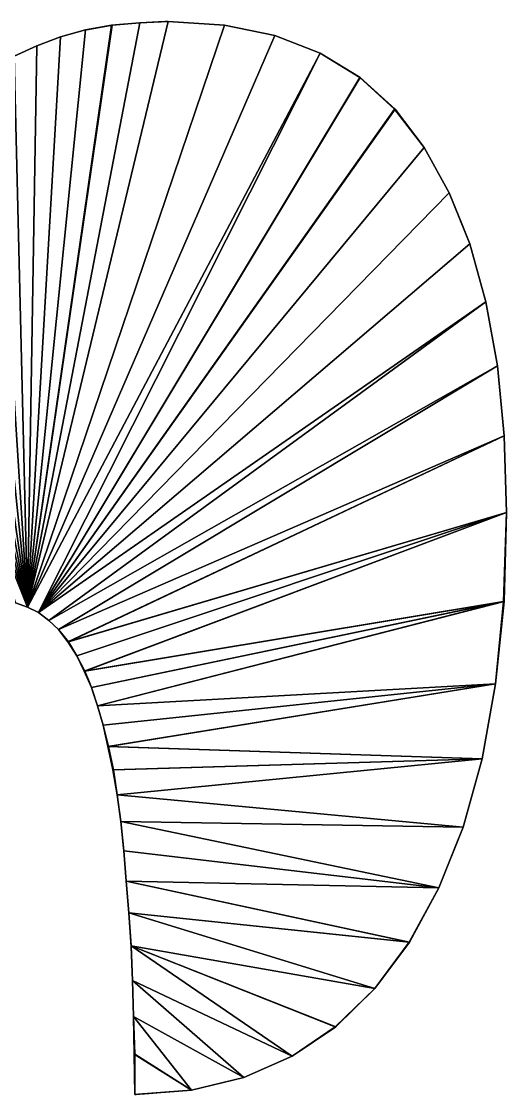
# Model space of a CAD drawing. Extents: x -29.1 to 29.1, y -25 to 25.
# Drawn here: x 12.053 to 12.849, y 6.763 to 8.524 of the extents above; entities that cross this region are included whole.
import ezdxf

# ---------------------------------------------------------------- set-up
doc = ezdxf.new("R2010")
doc.units = 0
doc.header["$MEASUREMENT"] = 0
doc.layers.add('ConstrLine', color=7, linetype='Continuous')
doc.layers.add('ObjLayer', color=2, linetype='Continuous')

msp = doc.modelspace()

# ---------------------------------------------------------------- linework, layer by layer
at = {"layer": 'ConstrLine'}
for p, q in [((12.247, 8.522, 4), (12.294, 8.524, 4)), ((12.294, 8.524, 4), (12.386, 8.518, 4)), ((12.117, 8.499, 4), (12.158, 8.51, 4)), ((12.158, 8.51, 4), (12.201, 8.518, 4)), ((12.201, 8.518, 4), (12.247, 8.522, 4)), ((12.386, 8.518, 4), (12.469, 8.501, 4)), ((12.078, 8.484, 4), (12.117, 8.499, 4)), ((12.469, 8.501, 4), (12.543, 8.472, 4)), ((12.041, 8.467, 4), (12.078, 8.484, 4)), ((12.543, 8.472, 4), (12.608, 8.432, 4)), ((12.608, 8.432, 4), (12.665, 8.38, 4)), ((12.665, 8.38, 4), (12.714, 8.317, 4)), ((12.714, 8.317, 4), (12.755, 8.243, 4)), ((12.755, 8.243, 4), (12.789, 8.159, 4)), ((12.789, 8.159, 4), (12.815, 8.064, 4)), ((12.815, 8.064, 4), (12.834, 7.959, 4)), ((12.834, 7.959, 4), (12.845, 7.844, 4)), ((12.845, 7.844, 4), (12.849, 7.718, 4)), ((12.849, 7.718, 4), (12.844, 7.572, 4)), ((12.063, 7.563, 4), (12.043, 7.57, 4)), ((12.081, 7.554, 4), (12.063, 7.563, 4)), ((12.844, 7.572, 4), (12.831, 7.437, 4)), ((12.098, 7.541, 4), (12.081, 7.554, 4)), ((12.114, 7.526, 4), (12.098, 7.541, 4)), ((12.129, 7.506, 4), (12.114, 7.526, 4)), ((12.144, 7.483, 4), (12.129, 7.506, 4)), ((12.156, 7.458, 4), (12.144, 7.483, 4)), ((12.168, 7.431, 4), (12.156, 7.458, 4)), ((12.831, 7.437, 4), (12.809, 7.314, 4)), ((12.178, 7.401, 4), (12.168, 7.431, 4)), ((12.187, 7.369, 4), (12.178, 7.401, 4)), ((12.195, 7.334, 4), (12.187, 7.369, 4)), ((12.203, 7.296, 4), (12.195, 7.334, 4)), ((12.809, 7.314, 4), (12.778, 7.202, 4)), ((12.21, 7.255, 4), (12.203, 7.296, 4)), ((12.216, 7.211, 4), (12.21, 7.255, 4)), ((12.221, 7.163, 4), (12.216, 7.211, 4)), ((12.778, 7.202, 4), (12.738, 7.102, 4)), ((12.225, 7.113, 4), (12.221, 7.163, 4)), ((12.229, 7.061, 4), (12.225, 7.113, 4)), ((12.738, 7.102, 4), (12.689, 7.013, 4)), ((12.2331, 7.0053, 4), (12.229, 7.061, 4)), ((12.689, 7.013, 4), (12.633, 6.937, 4)), ((12.235, 6.95, 4), (12.2331, 7.0053, 4)), ((12.237, 6.891, 4), (12.235, 6.95, 4)), ((12.633, 6.937, 4), (12.568, 6.874, 4)), ((12.238, 6.829, 4), (12.237, 6.891, 4)), ((12.568, 6.874, 4), (12.497, 6.826, 4)), ((12.239, 6.763, 4), (12.238, 6.829, 4)), ((12.497, 6.826, 4), (12.418, 6.791, 4)), ((12.418, 6.791, 4), (12.332, 6.77, 4)), ((12.332, 6.77, 4), (12.239, 6.763, 4))]:
    msp.add_line(p, q, dxfattribs=at)
for points in [[(12.294, 8.524, 5), (12.063, 7.563, 5), (12.386, 8.518, 5)], [(12.247, 8.522, 5), (12.063, 7.563, 5), (12.294, 8.524, 5)], [(12.247, 8.522, 5), (12.063, 7.563, 5), (12.294, 8.524, 5)], [(12.294, 8.524, 5), (12.063, 7.563, 5), (12.386, 8.518, 5)], [(12.294, 8.524, 5), (12.288, 8.5237, 4), (12.247, 8.522, 5)], [(12.247, 8.522, 4), (12.247, 8.522, 5), (12.294, 8.524, 5)], [(12.247, 8.522, 4), (12.294, 8.524, 5), (12.294, 8.524, 4)], [(12.247, 8.522, 4), (12.247, 8.522, 5), (12.288, 8.5237, 4)], [(12.294, 8.524, 5), (12.294, 8.524, 4), (12.288, 8.5237, 4)], [(12.294, 8.524, 4), (12.294, 8.524, 5), (12.386, 8.518, 5)], [(12.294, 8.524, 4), (12.386, 8.518, 5), (12.386, 8.518, 4)], [(12.294, 8.524, 4), (12.294, 8.524, 5), (12.386, 8.518, 5)], [(12.294, 8.524, 4), (12.386, 8.518, 5), (12.386, 8.518, 4)], [(12.201, 8.518, 5), (12.063, 7.563, 5), (12.247, 8.522, 5)], [(12.202, 8.518, 5), (12.063, 7.563, 5), (12.247, 8.522, 5)], [(12.386, 8.518, 5), (12.063, 7.563, 5), (12.469, 8.501, 5)], [(12.158, 8.51, 5), (12.063, 7.563, 5), (12.201, 8.518, 5)], [(12.386, 8.518, 5), (12.063, 7.563, 5), (12.469, 8.501, 5)], [(12.202, 8.518, 5), (12.158, 8.51, 5), (12.063, 7.563, 5)], [(12.117, 8.499, 5), (12.063, 7.563, 5), (12.158, 8.51, 5)], [(12.158, 8.51, 5), (12.117, 8.499, 5), (12.063, 7.563, 5)], [(12.117, 8.499, 4), (12.117, 8.499, 5), (12.158, 8.51, 5)], [(12.117, 8.499, 4), (12.158, 8.51, 5), (12.158, 8.51, 4)], [(12.117, 8.499, 4), (12.117, 8.499, 5), (12.158, 8.51, 5)], [(12.117, 8.499, 4), (12.158, 8.51, 5), (12.158, 8.51, 4)], [(12.158, 8.51, 4), (12.158, 8.51, 5), (12.201, 8.518, 5)], [(12.158, 8.51, 4), (12.201, 8.518, 5), (12.201, 8.518, 4)], [(12.202, 8.518, 5), (12.163, 8.5109, 4), (12.158, 8.51, 5)], [(12.158, 8.51, 4), (12.158, 8.51, 5), (12.163, 8.5109, 4)], [(12.202, 8.518, 5), (12.202, 8.518, 4), (12.163, 8.5109, 4)], [(12.201, 8.518, 4), (12.201, 8.518, 5), (12.247, 8.522, 5)], [(12.201, 8.518, 4), (12.247, 8.522, 5), (12.247, 8.522, 4)], [(12.202, 8.518, 4), (12.202, 8.518, 5), (12.247, 8.522, 5)], [(12.202, 8.518, 4), (12.247, 8.522, 5), (12.247, 8.522, 4)], [(12.386, 8.518, 4), (12.386, 8.518, 5), (12.469, 8.501, 5)], [(12.386, 8.518, 4), (12.469, 8.501, 5), (12.469, 8.501, 4)], [(12.386, 8.518, 4), (12.386, 8.518, 5), (12.469, 8.501, 5)], [(12.386, 8.518, 4), (12.469, 8.501, 5), (12.469, 8.501, 4)], [(12.469, 8.501, 5), (12.063, 7.563, 5), (12.543, 8.472, 5)], [(12.469, 8.501, 5), (12.063, 7.563, 5), (12.543, 8.472, 5)], [(12.078, 8.484, 5), (12.063, 7.563, 5), (12.117, 8.499, 5)], [(12.117, 8.499, 5), (12.078, 8.484, 5), (12.063, 7.563, 5)], [(12.078, 8.484, 4), (12.078, 8.484, 5), (12.117, 8.499, 5)], [(12.078, 8.484, 4), (12.117, 8.499, 5), (12.117, 8.499, 4)], [(12.078, 8.484, 4), (12.078, 8.484, 5), (12.117, 8.499, 5)], [(12.078, 8.484, 4), (12.117, 8.499, 5), (12.117, 8.499, 4)], [(12.469, 8.501, 4), (12.469, 8.501, 5), (12.543, 8.472, 5)], [(12.469, 8.501, 4), (12.543, 8.472, 5), (12.543, 8.472, 4)], [(12.469, 8.501, 4), (12.469, 8.501, 5), (12.543, 8.472, 5)], [(12.469, 8.501, 4), (12.543, 8.472, 5), (12.543, 8.472, 4)], [(12.041, 8.467, 4), (12.041, 8.467, 5), (12.078, 8.484, 5)], [(12.041, 8.467, 4), (12.078, 8.484, 5), (12.078, 8.484, 4)], [(12.041, 8.467, 5), (12.063, 7.563, 5), (12.078, 8.484, 5)], [(12.078, 8.484, 5), (12.041, 8.467, 5), (12.063, 7.563, 5)], [(12.041, 8.467, 4), (12.041, 8.467, 5), (12.078, 8.484, 5)], [(12.041, 8.467, 4), (12.078, 8.484, 5), (12.078, 8.484, 4)], [(12.081, 7.554, 5), (12.543, 8.472, 5), (12.063, 7.563, 5)], [(12.081, 7.554, 5), (12.543, 8.472, 5), (12.063, 7.563, 5)], [(12.543, 8.472, 5), (12.081, 7.554, 5), (12.608, 8.432, 5)], [(12.543, 8.472, 5), (12.081, 7.554, 5), (12.609, 8.432, 5)], [(12.543, 8.472, 4), (12.543, 8.472, 5), (12.608, 8.432, 5)], [(12.543, 8.472, 4), (12.608, 8.432, 5), (12.608, 8.432, 4)], [(12.543, 8.472, 4), (12.543, 8.472, 5), (12.609, 8.432, 5)], [(12.543, 8.472, 4), (12.609, 8.432, 5), (12.609, 8.432, 4)], [(12.006, 8.446, 5), (12.063, 7.563, 5), (12.041, 8.467, 5)], [(12.041, 8.467, 5), (12.006, 8.446, 5), (12.063, 7.563, 5)], [(11.973, 8.423, 5), (12.063, 7.563, 5), (12.006, 8.446, 5)], [(12.006, 8.446, 5), (11.973, 8.423, 5), (12.063, 7.563, 5)], [(11.941, 8.396, 5), (12.063, 7.563, 5), (11.973, 8.423, 5)], [(11.973, 8.423, 5), (11.941, 8.396, 5), (12.063, 7.563, 5)], [(12.665, 8.38, 5), (12.608, 8.432, 5), (12.081, 7.554, 5)], [(12.666, 8.38, 5), (12.609, 8.432, 5), (12.081, 7.554, 5)], [(12.608, 8.432, 4), (12.608, 8.432, 5), (12.665, 8.38, 5)], [(12.608, 8.432, 4), (12.665, 8.38, 5), (12.665, 8.38, 4)], [(12.609, 8.432, 4), (12.609, 8.432, 5), (12.666, 8.38, 5)], [(12.609, 8.432, 4), (12.666, 8.38, 5), (12.666, 8.38, 4)], [(11.91, 8.365, 5), (12.063, 7.563, 5), (11.941, 8.396, 5)], [(11.941, 8.396, 5), (11.91, 8.365, 5), (12.063, 7.563, 5)], [(11.881, 8.332, 5), (12.063, 7.563, 5), (11.91, 8.365, 5)], [(11.91, 8.365, 5), (11.881, 8.332, 5), (12.063, 7.563, 5)], [(12.714, 8.317, 5), (12.665, 8.38, 5), (12.081, 7.554, 5)], [(12.714, 8.317, 5), (12.666, 8.38, 5), (12.081, 7.554, 5)], [(12.665, 8.38, 4), (12.665, 8.38, 5), (12.714, 8.317, 5)], [(12.665, 8.38, 4), (12.714, 8.317, 5), (12.714, 8.317, 4)], [(12.666, 8.38, 4), (12.666, 8.38, 5), (12.714, 8.317, 5)], [(12.666, 8.38, 4), (12.714, 8.317, 5), (12.714, 8.317, 4)], [(11.854, 8.296, 5), (12.063, 7.563, 5), (11.881, 8.332, 5)], [(11.881, 8.332, 5), (11.854, 8.296, 5), (12.063, 7.563, 5)], [(12.755, 8.243, 5), (12.714, 8.317, 5), (12.081, 7.554, 5)], [(12.755, 8.243, 5), (12.714, 8.317, 5), (12.081, 7.554, 5)], [(12.714, 8.317, 4), (12.714, 8.317, 5), (12.755, 8.243, 5)], [(12.714, 8.317, 4), (12.755, 8.243, 5), (12.755, 8.243, 4)], [(12.714, 8.317, 4), (12.714, 8.317, 5), (12.755, 8.243, 5)], [(12.714, 8.317, 4), (12.755, 8.243, 5), (12.755, 8.243, 4)], [(11.828, 8.256, 5), (12.063, 7.563, 5), (11.854, 8.296, 5)], [(11.854, 8.296, 5), (11.828, 8.256, 5), (12.063, 7.563, 5)], [(11.828, 8.256, 5), (11.804, 8.214, 5), (12.063, 7.563, 5)], [(12.063, 7.563, 5), (11.828, 8.256, 5), (12.043, 7.57, 5)], [(12.789, 8.159, 5), (12.755, 8.243, 5), (12.081, 7.554, 5)], [(12.789, 8.159, 5), (12.755, 8.243, 5), (12.081, 7.554, 5)], [(12.755, 8.243, 4), (12.755, 8.243, 5), (12.7756, 8.192, 4)], [(12.755, 8.243, 5), (12.789, 8.159, 5), (12.7756, 8.192, 4)], [(12.755, 8.243, 5), (12.789, 8.159, 5), (12.7756, 8.192, 4)], [(12.755, 8.243, 4), (12.755, 8.243, 5), (12.7756, 8.192, 4)], [(12.043, 7.57, 5), (12.063, 7.563, 5), (11.804, 8.214, 5)], [(12.789, 8.159, 4), (12.7756, 8.192, 4), (12.789, 8.159, 5)], [(12.789, 8.159, 4), (12.7756, 8.192, 4), (12.789, 8.159, 5)], [(12.815, 8.064, 5), (12.789, 8.159, 5), (12.081, 7.554, 5)], [(12.789, 8.159, 5), (12.081, 7.554, 5), (12.815, 8.064, 5)], [(12.789, 8.159, 4), (12.789, 8.159, 5), (12.815, 8.064, 5)], [(12.789, 8.159, 4), (12.815, 8.064, 5), (12.815, 8.064, 4)], [(12.789, 8.159, 4), (12.789, 8.159, 5), (12.815, 8.064, 5)], [(12.789, 8.159, 4), (12.815, 8.064, 5), (12.815, 8.064, 4)], [(12.081, 7.554, 5), (12.098, 7.541, 5), (12.815, 8.064, 5)], [(12.098, 7.541, 5), (12.815, 8.064, 5), (12.081, 7.554, 5)], [(12.834, 7.959, 5), (12.815, 8.064, 5), (12.098, 7.541, 5)], [(12.815, 8.064, 5), (12.098, 7.541, 5), (12.834, 7.959, 5)], [(12.815, 8.064, 4), (12.815, 8.064, 5), (12.834, 7.959, 5)], [(12.815, 8.064, 4), (12.834, 7.959, 5), (12.834, 7.959, 4)], [(12.815, 8.064, 4), (12.815, 8.064, 5), (12.834, 7.959, 5)], [(12.815, 8.064, 4), (12.834, 7.959, 5), (12.834, 7.959, 4)], [(12.098, 7.541, 5), (12.114, 7.526, 5), (12.834, 7.959, 5)], [(12.114, 7.526, 5), (12.834, 7.959, 5), (12.098, 7.541, 5)], [(12.845, 7.844, 5), (12.834, 7.959, 5), (12.114, 7.526, 5)], [(12.834, 7.959, 5), (12.114, 7.526, 5), (12.845, 7.844, 5)], [(12.834, 7.959, 4), (12.834, 7.959, 5), (12.845, 7.844, 5)], [(12.834, 7.959, 4), (12.845, 7.844, 5), (12.845, 7.844, 4)], [(12.834, 7.959, 4), (12.834, 7.959, 5), (12.845, 7.844, 5)], [(12.834, 7.959, 4), (12.845, 7.844, 5), (12.845, 7.844, 4)], [(12.114, 7.526, 5), (12.129, 7.506, 5), (12.845, 7.844, 5)], [(12.13, 7.506, 5), (12.845, 7.844, 5), (12.114, 7.526, 5)], [(12.849, 7.718, 5), (12.845, 7.844, 5), (12.129, 7.506, 5)], [(12.845, 7.844, 5), (12.13, 7.506, 5), (12.849, 7.718, 5)], [(12.845, 7.844, 4), (12.845, 7.844, 5), (12.849, 7.718, 5)], [(12.845, 7.844, 4), (12.849, 7.718, 5), (12.849, 7.718, 4)], [(12.845, 7.844, 4), (12.845, 7.844, 5), (12.849, 7.718, 5)], [(12.845, 7.844, 4), (12.849, 7.718, 5), (12.849, 7.718, 4)], [(12.129, 7.506, 5), (12.144, 7.483, 5), (12.849, 7.718, 5)], [(12.144, 7.483, 5), (12.849, 7.718, 5), (12.13, 7.506, 5)], [(12.144, 7.483, 5), (12.156, 7.458, 5), (12.849, 7.718, 5)], [(12.157, 7.458, 5), (12.849, 7.718, 5), (12.144, 7.483, 5)], [(12.844, 7.572, 5), (12.849, 7.718, 5), (12.156, 7.458, 5)], [(12.849, 7.718, 5), (12.157, 7.458, 5), (12.845, 7.572, 5)], [(12.849, 7.718, 4), (12.849, 7.718, 5), (12.844, 7.572, 5)], [(12.849, 7.718, 4), (12.844, 7.572, 5), (12.844, 7.572, 4)], [(12.849, 7.718, 5), (12.845, 7.572, 5), (12.848, 7.68, 4)], [(12.849, 7.718, 4), (12.849, 7.718, 5), (12.848, 7.68, 4)], [(12.845, 7.572, 4), (12.848, 7.68, 4), (12.845, 7.572, 5)], [(12.043, 7.57, 5), (12.043, 7.57, 4), (12.063, 7.563, 5)], [(12.063, 7.563, 4), (12.063, 7.563, 5), (12.043, 7.57, 4)], [(12.043, 7.57, 5), (12.063, 7.563, 4), (12.063, 7.563, 5)], [(12.043, 7.57, 4), (12.063, 7.563, 4), (12.043, 7.57, 5)], [(12.063, 7.563, 5), (12.081, 7.554, 4), (12.081, 7.554, 5)], [(12.063, 7.563, 4), (12.081, 7.554, 4), (12.063, 7.563, 5)], [(12.063, 7.563, 4), (12.081, 7.554, 4), (12.063, 7.563, 5)], [(12.063, 7.563, 5), (12.081, 7.554, 4), (12.081, 7.554, 5)], [(12.156, 7.458, 5), (12.168, 7.431, 5), (12.844, 7.572, 5)], [(12.168, 7.431, 5), (12.845, 7.572, 5), (12.157, 7.458, 5)], [(12.168, 7.431, 5), (12.178, 7.401, 5), (12.844, 7.572, 5)], [(12.178, 7.401, 5), (12.845, 7.572, 5), (12.168, 7.431, 5)], [(12.831, 7.437, 5), (12.844, 7.572, 5), (12.178, 7.401, 5)], [(12.845, 7.572, 5), (12.178, 7.401, 5), (12.831, 7.437, 5)], [(12.844, 7.572, 4), (12.844, 7.572, 5), (12.831, 7.437, 5)], [(12.844, 7.572, 4), (12.831, 7.437, 5), (12.831, 7.437, 4)], [(12.845, 7.572, 4), (12.845, 7.572, 5), (12.831, 7.437, 5)], [(12.845, 7.572, 4), (12.831, 7.437, 5), (12.831, 7.437, 4)], [(12.081, 7.554, 4), (12.098, 7.541, 4), (12.081, 7.554, 5)], [(12.098, 7.541, 5), (12.081, 7.554, 5), (12.098, 7.541, 4)], [(12.081, 7.554, 5), (12.081, 7.554, 4), (12.098, 7.541, 5)], [(12.098, 7.541, 4), (12.098, 7.541, 5), (12.081, 7.554, 4)], [(12.098, 7.541, 4), (12.114, 7.526, 5), (12.098, 7.541, 5)], [(12.114, 7.526, 5), (12.098, 7.541, 4), (12.114, 7.526, 4)], [(12.098, 7.541, 4), (12.114, 7.526, 4), (12.114, 7.526, 5)], [(12.098, 7.541, 4), (12.114, 7.526, 5), (12.098, 7.541, 5)], [(12.129, 7.506, 5), (12.114, 7.526, 5), (12.129, 7.506, 4)], [(12.114, 7.526, 5), (12.114, 7.526, 4), (12.129, 7.506, 4)], [(12.114, 7.526, 5), (12.13, 7.506, 4), (12.13, 7.506, 5)], [(12.114, 7.526, 4), (12.13, 7.506, 4), (12.114, 7.526, 5)], [(12.129, 7.506, 4), (12.144, 7.483, 4), (12.144, 7.483, 5)], [(12.129, 7.506, 4), (12.144, 7.483, 5), (12.129, 7.506, 5)], [(12.13, 7.506, 4), (12.144, 7.483, 4), (12.13, 7.506, 5)], [(12.13, 7.506, 5), (12.144, 7.483, 4), (12.144, 7.483, 5)], [(12.144, 7.483, 4), (12.156, 7.458, 5), (12.144, 7.483, 5)], [(12.144, 7.483, 4), (12.156, 7.458, 4), (12.156, 7.458, 5)], [(12.144, 7.483, 5), (12.144, 7.483, 4), (12.157, 7.458, 5)], [(12.157, 7.458, 4), (12.157, 7.458, 5), (12.144, 7.483, 4)], [(12.156, 7.458, 5), (12.168, 7.431, 4), (12.168, 7.431, 5)], [(12.156, 7.458, 4), (12.168, 7.431, 4), (12.156, 7.458, 5)], [(12.168, 7.431, 5), (12.157, 7.458, 5), (12.163, 7.4433, 4)], [(12.157, 7.458, 4), (12.163, 7.4433, 4), (12.157, 7.458, 5)], [(12.168, 7.431, 4), (12.168, 7.431, 5), (12.163, 7.4433, 4)], [(12.178, 7.401, 5), (12.187, 7.369, 5), (12.831, 7.437, 5)], [(12.187, 7.369, 5), (12.831, 7.437, 5), (12.178, 7.401, 5)], [(12.187, 7.369, 5), (12.195, 7.334, 5), (12.831, 7.437, 5)], [(12.187, 7.369, 5), (12.196, 7.334, 5), (12.831, 7.437, 5)], [(12.809, 7.314, 5), (12.831, 7.437, 5), (12.195, 7.334, 5)], [(12.809, 7.314, 5), (12.831, 7.437, 5), (12.196, 7.334, 5)], [(12.831, 7.437, 4), (12.831, 7.437, 5), (12.809, 7.314, 5)], [(12.831, 7.437, 4), (12.809, 7.314, 5), (12.809, 7.314, 4)], [(12.831, 7.437, 4), (12.831, 7.437, 5), (12.809, 7.314, 5)], [(12.831, 7.437, 4), (12.809, 7.314, 5), (12.809, 7.314, 4)], [(12.178, 7.401, 5), (12.168, 7.431, 5), (12.1703, 7.424, 4)], [(12.168, 7.431, 4), (12.1703, 7.424, 4), (12.168, 7.431, 5)], [(12.168, 7.431, 4), (12.178, 7.401, 4), (12.178, 7.401, 5)], [(12.168, 7.431, 4), (12.178, 7.401, 5), (12.168, 7.431, 5)], [(12.178, 7.401, 4), (12.178, 7.401, 5), (12.1703, 7.424, 4)], [(12.178, 7.401, 4), (12.187, 7.369, 4), (12.178, 7.401, 5)], [(12.187, 7.369, 5), (12.178, 7.401, 5), (12.187, 7.369, 4)], [(12.178, 7.401, 4), (12.187, 7.369, 4), (12.187, 7.369, 5)], [(12.178, 7.401, 4), (12.187, 7.369, 5), (12.178, 7.401, 5)], [(12.187, 7.369, 4), (12.195, 7.334, 5), (12.187, 7.369, 5)], [(12.195, 7.334, 5), (12.187, 7.369, 4), (12.195, 7.334, 4)], [(12.187, 7.369, 4), (12.196, 7.334, 4), (12.196, 7.334, 5)], [(12.187, 7.369, 4), (12.196, 7.334, 5), (12.187, 7.369, 5)], [(12.203, 7.296, 5), (12.195, 7.334, 5), (12.203, 7.296, 4)], [(12.195, 7.334, 5), (12.195, 7.334, 4), (12.203, 7.296, 4)], [(12.195, 7.334, 5), (12.203, 7.296, 5), (12.809, 7.314, 5)], [(12.196, 7.334, 4), (12.204, 7.296, 4), (12.204, 7.296, 5)], [(12.196, 7.334, 4), (12.204, 7.296, 5), (12.196, 7.334, 5)], [(12.196, 7.334, 5), (12.204, 7.296, 5), (12.809, 7.314, 5)], [(12.203, 7.296, 5), (12.21, 7.255, 5), (12.809, 7.314, 5)], [(12.204, 7.296, 5), (12.21, 7.255, 5), (12.809, 7.314, 5)], [(12.778, 7.202, 5), (12.809, 7.314, 5), (12.21, 7.255, 5)], [(12.778, 7.202, 5), (12.809, 7.314, 5), (12.21, 7.255, 5)], [(12.809, 7.314, 4), (12.809, 7.314, 5), (12.778, 7.202, 5)], [(12.809, 7.314, 4), (12.778, 7.202, 5), (12.778, 7.202, 4)], [(12.809, 7.314, 4), (12.809, 7.314, 5), (12.778, 7.202, 5)], [(12.809, 7.314, 4), (12.778, 7.202, 5), (12.778, 7.202, 4)], [(12.203, 7.296, 4), (12.21, 7.255, 5), (12.203, 7.296, 5)], [(12.203, 7.296, 4), (12.21, 7.255, 4), (12.21, 7.255, 5)], [(12.204, 7.296, 4), (12.21, 7.255, 4), (12.21, 7.255, 5)], [(12.204, 7.296, 4), (12.21, 7.255, 5), (12.204, 7.296, 5)], [(12.21, 7.255, 5), (12.216, 7.211, 4), (12.216, 7.211, 5)], [(12.21, 7.255, 4), (12.216, 7.211, 4), (12.21, 7.255, 5)], [(12.21, 7.255, 5), (12.216, 7.211, 5), (12.778, 7.202, 5)], [(12.21, 7.255, 4), (12.216, 7.211, 4), (12.216, 7.211, 5)], [(12.21, 7.255, 4), (12.216, 7.211, 5), (12.21, 7.255, 5)], [(12.21, 7.255, 5), (12.216, 7.211, 5), (12.778, 7.202, 5)], [(12.216, 7.211, 4), (12.2205, 7.168, 4), (12.216, 7.211, 5)], [(12.221, 7.163, 5), (12.216, 7.211, 5), (12.2205, 7.168, 4)], [(12.216, 7.211, 5), (12.221, 7.163, 5), (12.738, 7.102, 5)], [(12.738, 7.102, 5), (12.778, 7.202, 5), (12.216, 7.211, 5)], [(12.216, 7.211, 4), (12.2205, 7.168, 4), (12.216, 7.211, 5)], [(12.2205, 7.168, 4), (12.221, 7.163, 5), (12.216, 7.211, 5)], [(12.738, 7.102, 5), (12.778, 7.202, 5), (12.216, 7.211, 5)], [(12.216, 7.211, 5), (12.221, 7.163, 5), (12.738, 7.102, 5)], [(12.738, 7.102, 5), (12.7644, 7.168, 4), (12.778, 7.202, 5)], [(12.778, 7.202, 5), (12.738, 7.102, 5), (12.7644, 7.168, 4)], [(12.778, 7.202, 4), (12.778, 7.202, 5), (12.7644, 7.168, 4)], [(12.778, 7.202, 4), (12.778, 7.202, 5), (12.7644, 7.168, 4)], [(12.221, 7.163, 4), (12.221, 7.163, 5), (12.2205, 7.168, 4)], [(12.2205, 7.168, 4), (12.221, 7.163, 4), (12.221, 7.163, 5)], [(12.738, 7.102, 5), (12.738, 7.102, 4), (12.7644, 7.168, 4)], [(12.738, 7.102, 4), (12.7644, 7.168, 4), (12.738, 7.102, 5)], [(12.221, 7.163, 4), (12.225, 7.113, 4), (12.225, 7.113, 5)], [(12.221, 7.163, 4), (12.225, 7.113, 5), (12.221, 7.163, 5)], [(12.221, 7.163, 5), (12.225, 7.113, 5), (12.738, 7.102, 5)], [(12.221, 7.163, 4), (12.225, 7.113, 4), (12.225, 7.113, 5)], [(12.221, 7.163, 4), (12.225, 7.113, 5), (12.221, 7.163, 5)], [(12.221, 7.163, 5), (12.225, 7.113, 5), (12.738, 7.102, 5)], [(12.225, 7.113, 4), (12.229, 7.061, 4), (12.229, 7.061, 5)], [(12.225, 7.113, 4), (12.229, 7.061, 5), (12.225, 7.113, 5)], [(12.689, 7.013, 5), (12.738, 7.102, 5), (12.225, 7.113, 5)], [(12.225, 7.113, 5), (12.229, 7.061, 5), (12.689, 7.013, 5)], [(12.225, 7.113, 4), (12.229, 7.061, 4), (12.229, 7.061, 5)], [(12.225, 7.113, 4), (12.229, 7.061, 5), (12.225, 7.113, 5)], [(12.225, 7.113, 5), (12.229, 7.061, 5), (12.69, 7.013, 5)], [(12.69, 7.013, 5), (12.738, 7.102, 5), (12.225, 7.113, 5)], [(12.738, 7.102, 4), (12.738, 7.102, 5), (12.689, 7.013, 5)], [(12.738, 7.102, 4), (12.689, 7.013, 5), (12.689, 7.013, 4)], [(12.738, 7.102, 4), (12.738, 7.102, 5), (12.69, 7.013, 5)], [(12.738, 7.102, 4), (12.69, 7.013, 5), (12.69, 7.013, 4)], [(12.229, 7.061, 4), (12.233, 7.007, 4), (12.233, 7.007, 5)], [(12.229, 7.061, 4), (12.233, 7.007, 5), (12.229, 7.061, 5)], [(12.633, 6.937, 5), (12.689, 7.013, 5), (12.229, 7.061, 5)], [(12.229, 7.061, 5), (12.233, 7.007, 5), (12.633, 6.937, 5)], [(12.229, 7.061, 4), (12.233, 7.007, 4), (12.233, 7.007, 5)], [(12.229, 7.061, 4), (12.233, 7.007, 5), (12.229, 7.061, 5)], [(12.633, 6.937, 5), (12.69, 7.013, 5), (12.229, 7.061, 5)], [(12.229, 7.061, 5), (12.233, 7.007, 5), (12.633, 6.937, 5)], [(12.689, 7.013, 4), (12.689, 7.013, 5), (12.633, 6.937, 5)], [(12.689, 7.013, 4), (12.633, 6.937, 5), (12.633, 6.937, 4)], [(12.69, 7.013, 4), (12.69, 7.013, 5), (12.633, 6.937, 5)], [(12.69, 7.013, 4), (12.633, 6.937, 5), (12.633, 6.937, 4)], [(12.233, 7.007, 4), (12.235, 6.95, 4), (12.235, 6.95, 5)], [(12.233, 7.007, 4), (12.235, 6.95, 5), (12.233, 7.007, 5)], [(12.233, 7.007, 5), (12.235, 6.95, 5), (12.497, 6.826, 5)], [(12.497, 6.826, 5), (12.568, 6.874, 5), (12.233, 7.007, 5)], [(12.568, 6.874, 5), (12.633, 6.937, 5), (12.233, 7.007, 5)], [(12.233, 7.007, 4), (12.235, 6.95, 4), (12.235, 6.95, 5)], [(12.233, 7.007, 4), (12.235, 6.95, 5), (12.233, 7.007, 5)], [(12.233, 7.007, 5), (12.235, 6.95, 5), (12.497, 6.826, 5)], [(12.497, 6.826, 5), (12.569, 6.874, 5), (12.233, 7.007, 5)], [(12.569, 6.874, 5), (12.633, 6.937, 5), (12.233, 7.007, 5)], [(12.235, 6.95, 4), (12.237, 6.891, 4), (12.237, 6.891, 5)], [(12.235, 6.95, 4), (12.237, 6.891, 5), (12.235, 6.95, 5)], [(12.235, 6.95, 5), (12.237, 6.891, 5), (12.418, 6.791, 5)], [(12.418, 6.791, 5), (12.497, 6.826, 5), (12.235, 6.95, 5)], [(12.235, 6.95, 4), (12.237, 6.891, 4), (12.237, 6.891, 5)], [(12.235, 6.95, 4), (12.237, 6.891, 5), (12.235, 6.95, 5)], [(12.235, 6.95, 5), (12.237, 6.891, 5), (12.418, 6.791, 5)], [(12.418, 6.791, 5), (12.497, 6.826, 5), (12.235, 6.95, 5)], [(12.568, 6.874, 4), (12.633, 6.937, 4), (12.633, 6.937, 5)], [(12.568, 6.874, 4), (12.633, 6.937, 5), (12.568, 6.874, 5)], [(12.569, 6.874, 4), (12.633, 6.937, 4), (12.633, 6.937, 5)], [(12.569, 6.874, 4), (12.633, 6.937, 5), (12.569, 6.874, 5)], [(12.237, 6.891, 4), (12.238, 6.829, 4), (12.238, 6.829, 5)], [(12.237, 6.891, 4), (12.238, 6.829, 5), (12.237, 6.891, 5)], [(12.237, 6.891, 5), (12.238, 6.829, 5), (12.332, 6.77, 5)], [(12.332, 6.77, 5), (12.418, 6.791, 5), (12.237, 6.891, 5)], [(12.237, 6.891, 4), (12.239, 6.829, 4), (12.239, 6.829, 5)], [(12.237, 6.891, 4), (12.239, 6.829, 5), (12.237, 6.891, 5)], [(12.237, 6.891, 5), (12.239, 6.829, 5), (12.332, 6.77, 5)], [(12.332, 6.77, 5), (12.418, 6.791, 5), (12.237, 6.891, 5)], [(12.497, 6.826, 4), (12.568, 6.874, 4), (12.568, 6.874, 5)], [(12.497, 6.826, 4), (12.568, 6.874, 5), (12.497, 6.826, 5)], [(12.497, 6.826, 4), (12.569, 6.874, 4), (12.569, 6.874, 5)], [(12.497, 6.826, 4), (12.569, 6.874, 5), (12.497, 6.826, 5)], [(12.238, 6.829, 4), (12.239, 6.763, 4), (12.239, 6.763, 5)], [(12.238, 6.829, 4), (12.239, 6.763, 5), (12.238, 6.829, 5)], [(12.239, 6.763, 5), (12.332, 6.77, 5), (12.238, 6.829, 5)], [(12.239, 6.829, 4), (12.239, 6.763, 4), (12.239, 6.763, 5)], [(12.239, 6.829, 4), (12.239, 6.763, 5), (12.239, 6.829, 5)], [(12.239, 6.763, 5), (12.332, 6.77, 5), (12.239, 6.829, 5)], [(12.418, 6.791, 4), (12.497, 6.826, 4), (12.497, 6.826, 5)], [(12.418, 6.791, 4), (12.497, 6.826, 5), (12.418, 6.791, 5)], [(12.418, 6.791, 4), (12.497, 6.826, 4), (12.497, 6.826, 5)], [(12.418, 6.791, 4), (12.497, 6.826, 5), (12.418, 6.791, 5)], [(12.332, 6.77, 4), (12.418, 6.791, 4), (12.418, 6.791, 5)], [(12.332, 6.77, 4), (12.418, 6.791, 5), (12.332, 6.77, 5)], [(12.332, 6.77, 4), (12.418, 6.791, 4), (12.418, 6.791, 5)], [(12.332, 6.77, 4), (12.418, 6.791, 5), (12.332, 6.77, 5)], [(12.332, 6.77, 5), (12.239, 6.763, 5), (12.288, 6.7667, 4)], [(12.332, 6.77, 5), (12.239, 6.763, 5), (12.2529, 6.7641, 4)], [(12.2625, 6.7648, 4), (12.288, 6.7667, 4), (12.239, 6.763, 5)], [(12.2529, 6.7641, 4), (12.2625, 6.7648, 4), (12.239, 6.763, 5)], [(12.2518, 6.764, 4), (12.2529, 6.7641, 4), (12.239, 6.763, 5)], [(12.2518, 6.764, 4), (12.2529, 6.7641, 4), (12.239, 6.763, 5)], [(12.251, 6.7639, 4), (12.2518, 6.764, 4), (12.239, 6.763, 5)], [(12.251, 6.7639, 4), (12.2518, 6.764, 4), (12.239, 6.763, 5)], [(12.2415, 6.7632, 4), (12.251, 6.7639, 4), (12.239, 6.763, 5)], [(12.2415, 6.7632, 4), (12.251, 6.7639, 4), (12.239, 6.763, 5)], [(12.2391, 6.763, 4), (12.2413, 6.7632, 4), (12.239, 6.763, 5)], [(12.2413, 6.7632, 4), (12.2415, 6.7632, 4), (12.239, 6.763, 5)], [(12.239, 6.763, 4), (12.2411, 6.7632, 4), (12.239, 6.763, 5)], [(12.2413, 6.7632, 4), (12.2415, 6.7632, 4), (12.239, 6.763, 5)], [(12.2411, 6.7632, 4), (12.2413, 6.7632, 4), (12.239, 6.763, 5)], [(12.239, 6.763, 4), (12.2391, 6.763, 4), (12.239, 6.763, 5)], [(12.2529, 6.7641, 4), (12.332, 6.77, 4), (12.332, 6.77, 5)], [(12.288, 6.7667, 4), (12.332, 6.77, 4), (12.332, 6.77, 5)]]:
    msp.add_3dface(points, dxfattribs=at)
at = {"layer": 'ObjLayer'}
for p, q in [((12.247, 8.522, 5), (12.294, 8.524, 5)), ((12.294, 8.524, 5), (12.386, 8.518, 5)), ((12.117, 8.499, 5), (12.158, 8.51, 5)), ((12.158, 8.51, 5), (12.202, 8.518, 5)), ((12.202, 8.518, 5), (12.247, 8.522, 5)), ((12.386, 8.518, 5), (12.469, 8.501, 5)), ((12.078, 8.484, 5), (12.117, 8.499, 5)), ((12.469, 8.501, 5), (12.543, 8.472, 5)), ((12.041, 8.467, 5), (12.078, 8.484, 5)), ((12.543, 8.472, 5), (12.609, 8.432, 5)), ((12.609, 8.432, 5), (12.666, 8.38, 5)), ((12.666, 8.38, 5), (12.714, 8.317, 5)), ((12.714, 8.317, 5), (12.755, 8.243, 5)), ((12.755, 8.243, 5), (12.789, 8.159, 5)), ((12.789, 8.159, 5), (12.815, 8.064, 5)), ((12.815, 8.064, 5), (12.834, 7.959, 5)), ((12.834, 7.959, 5), (12.845, 7.844, 5)), ((12.845, 7.844, 5), (12.849, 7.718, 5)), ((12.849, 7.718, 5), (12.845, 7.572, 5)), ((12.063, 7.563, 5), (12.043, 7.57, 5)), ((12.081, 7.554, 5), (12.063, 7.563, 5)), ((12.845, 7.572, 5), (12.831, 7.437, 5)), ((12.098, 7.541, 5), (12.081, 7.554, 5)), ((12.114, 7.526, 5), (12.098, 7.541, 5)), ((12.13, 7.506, 5), (12.114, 7.526, 5)), ((12.144, 7.483, 5), (12.13, 7.506, 5)), ((12.157, 7.458, 5), (12.144, 7.483, 5)), ((12.168, 7.431, 5), (12.157, 7.458, 5)), ((12.831, 7.437, 5), (12.809, 7.314, 5)), ((12.178, 7.401, 5), (12.168, 7.431, 5)), ((12.187, 7.369, 5), (12.178, 7.401, 5)), ((12.196, 7.334, 5), (12.187, 7.369, 5)), ((12.204, 7.296, 5), (12.196, 7.334, 5)), ((12.809, 7.314, 5), (12.778, 7.202, 5)), ((12.21, 7.255, 5), (12.204, 7.296, 5)), ((12.216, 7.211, 5), (12.21, 7.255, 5)), ((12.221, 7.163, 5), (12.216, 7.211, 5)), ((12.778, 7.202, 5), (12.738, 7.102, 5)), ((12.225, 7.113, 5), (12.221, 7.163, 5)), ((12.229, 7.061, 5), (12.225, 7.113, 5)), ((12.738, 7.102, 5), (12.69, 7.013, 5)), ((12.233, 7.007, 5), (12.229, 7.061, 5)), ((12.69, 7.013, 5), (12.633, 6.937, 5)), ((12.235, 6.95, 5), (12.233, 7.007, 5)), ((12.237, 6.891, 5), (12.235, 6.95, 5)), ((12.633, 6.937, 5), (12.569, 6.874, 5)), ((12.239, 6.829, 5), (12.237, 6.891, 5)), ((12.569, 6.874, 5), (12.497, 6.826, 5)), ((12.239, 6.763, 5), (12.239, 6.829, 5)), ((12.497, 6.826, 5), (12.418, 6.791, 5)), ((12.418, 6.791, 5), (12.332, 6.77, 5)), ((12.332, 6.77, 5), (12.239, 6.763, 5))]:
    msp.add_line(p, q, dxfattribs=at)

doc.saveas('drawing.dxf')
